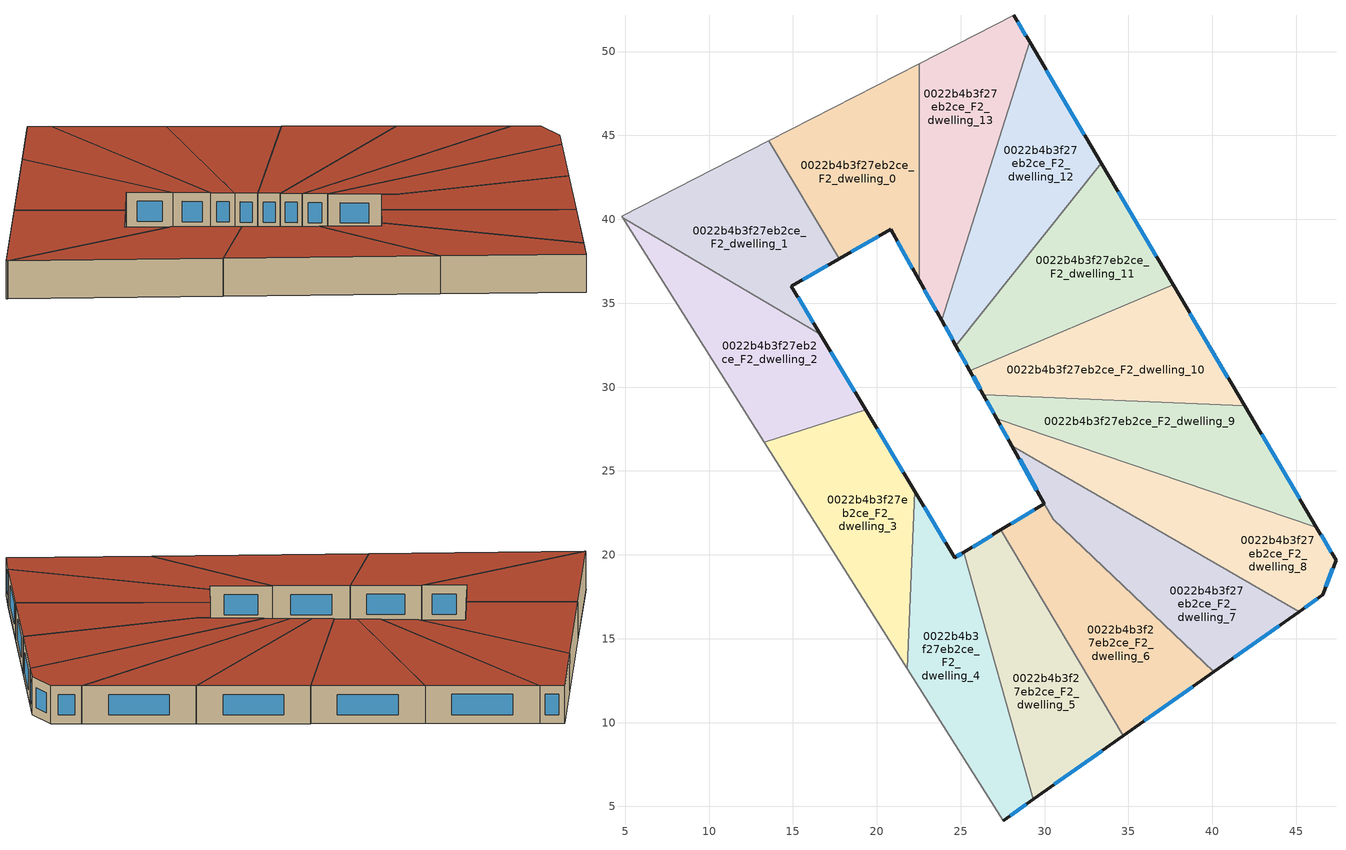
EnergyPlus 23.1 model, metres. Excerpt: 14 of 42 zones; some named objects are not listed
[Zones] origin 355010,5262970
0022b4b3f27eb2ce_F2_dwelling_0
 floor to 0022b4b3f27eb2ce_F1_dwelling_0 (EU_floor_Construction): 22.52,49.27 22.52,36.38 20.83,39.4 17.76,37.65 13.55,44.68 z6
 wall outside (EU_wall_Construction): 17.76,37.65 20.83,39.4 22.52,36.38 z6:9
 wall adiabatic (EU_wall_Construction): 22.52,49.27 13.55,44.68 z6:9
 wall to 0022b4b3f27eb2ce_F2_dwelling_1 (EU_wall_Construction): 13.55,44.68 17.76,37.65 z6:9
 wall to 0022b4b3f27eb2ce_F2_dwelling_13 (EU_wall_Construction): 22.52,36.38 22.52,49.27 z6:9
 window (EU_Window_Construction): 21.22,38.69 22.12,37.09 / 18.48,38.06 20.11,38.99 z6.7:8.3
 roof outside (EU_roof_Construction): 22.52,36.38 22.52,49.27 13.55,44.68 17.76,37.65 20.83,39.4 z9
0022b4b3f27eb2ce_F2_dwelling_1
 floor to 0022b4b3f27eb2ce_F1_dwelling_1 (EU_floor_Construction): 13.55,44.68 17.76,37.65 14.9,36.02 16.62,33.16 4.85,40.08 4.78,40.2 z6
 wall outside (EU_wall_Construction): 16.62,33.16 14.9,36.02 17.76,37.65 z6:9
 wall adiabatic (EU_wall_Construction): 13.55,44.68 4.78,40.2 4.85,40.08 z6:9
 wall to 0022b4b3f27eb2ce_F2_dwelling_2 (EU_wall_Construction): 4.85,40.08 16.62,33.16 z6:9
 window (EU_Window_Construction): 15.57,36.4 17.09,37.26 / 16.22,33.83 15.31,35.35 z6.7:8.3
 roof outside (EU_roof_Construction): 16.62,33.16 14.9,36.02 17.76,37.65 13.55,44.68 4.78,40.2 4.85,40.08 z9
0022b4b3f27eb2ce_F2_dwelling_10
 floor to 0022b4b3f27eb2ce_F1_dwelling_10 (EU_floor_Construction): 37.66,36.1 41.94,28.87 26.35,29.53 25.55,30.97 z6
 wall outside (EU_wall_Construction): 25.55,30.97 26.35,29.53 / 41.94,28.87 37.66,36.1 z6:9
 wall to 0022b4b3f27eb2ce_F2_dwelling_11 (EU_wall_Construction): 37.66,36.1 25.55,30.97 z6:9
 wall to 0022b4b3f27eb2ce_F2_dwelling_9 (EU_wall_Construction): 26.35,29.53 41.94,28.87 z6:9
 window (EU_Window_Construction): 25.74,30.64 26.17,29.87 / 40.93,30.57 38.67,34.4 z6.7:8.3
 roof outside (EU_roof_Construction): 41.94,28.87 37.66,36.1 25.55,30.97 26.35,29.53 z9
0022b4b3f27eb2ce_F2_dwelling_11
 floor to 0022b4b3f27eb2ce_F1_dwelling_11 (EU_floor_Construction): 33.38,43.34 37.66,36.1 25.55,30.97 24.72,32.46 z6
 wall outside (EU_wall_Construction): 24.72,32.46 25.55,30.97 / 37.66,36.1 33.39,43.34 z6:9
 wall to 0022b4b3f27eb2ce_F2_dwelling_12 (EU_wall_Construction): 33.39,43.34 24.72,32.46 z6:9
 window (EU_Window_Construction): 24.91,32.11 25.35,31.32 / 36.66,37.8 34.39,41.64 z6.7:8.3
 roof outside (EU_roof_Construction): 37.66,36.1 33.39,43.34 24.72,32.46 25.55,30.97 z9
0022b4b3f27eb2ce_F2_dwelling_12
 floor to 0022b4b3f27eb2ce_F1_dwelling_12 (EU_floor_Construction): 29.1,50.58 33.38,43.34 24.72,32.46 23.87,33.97 z6
 wall outside (EU_wall_Construction): 23.87,33.97 24.72,32.46 / 33.39,43.34 29.1,50.58 z6:9
 wall to 0022b4b3f27eb2ce_F2_dwelling_13 (EU_wall_Construction): 29.1,50.58 23.87,33.97 z6:9
 window (EU_Window_Construction): 24.07,33.62 24.52,32.81 / 32.38,45.04 30.11,48.88 z6.7:8.3
 roof outside (EU_roof_Construction): 24.72,32.46 33.39,43.34 29.1,50.58 23.87,33.97 z9
0022b4b3f27eb2ce_F2_dwelling_13
 floor to 0022b4b3f27eb2ce_F1_dwelling_13 (EU_floor_Construction): 28.17,52.16 29.1,50.58 23.87,33.97 22.52,36.38 22.52,49.27 z6
 wall outside (EU_wall_Construction): 22.52,36.38 23.87,33.97 / 29.1,50.58 28.17,52.16 z6:9
 wall adiabatic (EU_wall_Construction): 28.17,52.16 22.52,49.27 z6:9
 window (EU_Window_Construction): 22.83,35.81 23.55,34.54 / 28.88,50.95 28.39,51.79 z6.7:8.3
 roof outside (EU_roof_Construction): 23.87,33.97 29.1,50.58 28.17,52.16 22.52,49.27 22.52,36.38 z9
0022b4b3f27eb2ce_F2_dwelling_2
 floor to 0022b4b3f27eb2ce_F1_dwelling_2 (EU_floor_Construction): 16.62,33.16 19.33,28.66 13.29,26.71 4.85,40.08 z6
 wall outside (EU_wall_Construction): 19.33,28.66 16.62,33.16 z6:9
 wall adiabatic (EU_wall_Construction): 4.85,40.08 13.29,26.71 z6:9
 wall to 0022b4b3f27eb2ce_F2_dwelling_3 (EU_wall_Construction): 13.29,26.71 19.33,28.66 z6:9
 window (EU_Window_Construction): 18.7,29.72 17.26,32.1 z6.7:8.3
 roof outside (EU_roof_Construction): 19.33,28.66 16.62,33.16 4.85,40.08 13.29,26.71 z9
0022b4b3f27eb2ce_F2_dwelling_3
 floor to 0022b4b3f27eb2ce_F1_dwelling_3 (EU_floor_Construction): 19.33,28.66 22.27,23.79 21.82,13.2 13.29,26.71 z6
 wall outside (EU_wall_Construction): 22.27,23.79 19.33,28.66 z6:9
 wall adiabatic (EU_wall_Construction): 13.29,26.71 21.82,13.2 z6:9
 wall to 0022b4b3f27eb2ce_F2_dwelling_4 (EU_wall_Construction): 21.82,13.2 22.27,23.79 z6:9
 window (EU_Window_Construction): 21.58,24.93 20.02,27.52 z6.7:8.3
 roof outside (EU_roof_Construction): 21.82,13.2 22.27,23.79 19.33,28.66 13.29,26.71 z9
0022b4b3f27eb2ce_F2_dwelling_4
 floor to 0022b4b3f27eb2ce_F1_dwelling_4 (EU_floor_Construction): 25.19,20.16 29.32,5.42 27.52,4.16 21.82,13.2 22.27,23.79 24.65,19.83 z6
 wall outside (EU_wall_Construction): 25.19,20.16 24.65,19.83 22.27,23.79 / 27.53,4.16 29.32,5.42 z6:9
 wall adiabatic (EU_wall_Construction): 21.82,13.2 27.53,4.16 z6:9
 wall to 0022b4b3f27eb2ce_F2_dwelling_5 (EU_wall_Construction): 29.32,5.42 25.19,20.16 z6:9
 window (EU_Window_Construction): 24.09,20.76 22.83,22.86 / 25.06,20.08 24.78,19.91 / 27.95,4.46 28.9,5.13 z6.7:8.3
 roof outside (EU_roof_Construction): 29.32,5.42 25.19,20.16 24.65,19.83 22.27,23.79 21.82,13.2 27.53,4.16 z9
0022b4b3f27eb2ce_F2_dwelling_5
 floor to 0022b4b3f27eb2ce_F1_dwelling_5 (EU_floor_Construction): 27.4,21.48 34.69,9.21 29.32,5.42 25.19,20.16 z6
 wall outside (EU_wall_Construction): 27.4,21.48 25.19,20.16 / 29.32,5.42 34.69,9.21 z6:9
 wall to 0022b4b3f27eb2ce_F2_dwelling_6 (EU_wall_Construction): 34.69,9.21 27.39,21.48 z6:9
 window (EU_Window_Construction): 26.88,21.17 25.71,20.47 / 30.58,6.31 33.43,8.33 z6.7:8.3
 roof outside (EU_roof_Construction): 34.69,9.21 27.4,21.48 25.19,20.16 29.32,5.42 z9
0022b4b3f27eb2ce_F2_dwelling_6
 floor to 0022b4b3f27eb2ce_F1_dwelling_6 (EU_floor_Construction): 30.51,22.12 40.1,13.04 34.69,9.21 27.4,21.48 29.99,23.05 z6
 wall outside (EU_wall_Construction): 34.69,9.21 40.1,13.04 / 29.99,23.05 27.4,21.48 z6:9
 wall to 0022b4b3f27eb2ce_F2_dwelling_7 (EU_wall_Construction): 40.1,13.04 30.51,22.12 29.99,23.05 z6:9
 window (EU_Window_Construction): 35.96,10.11 38.83,12.14 / 29.38,22.68 28,21.85 z6.7:8.3
 roof outside (EU_roof_Construction): 40.1,13.04 30.51,22.12 29.99,23.05 27.4,21.48 34.69,9.21 z9
0022b4b3f27eb2ce_F2_dwelling_7
 floor to 0022b4b3f27eb2ce_F1_dwelling_7 (EU_floor_Construction): 45.17,16.62 40.1,13.04 30.51,22.12 28.06,26.5 z6
 wall outside (EU_wall_Construction): 40.1,13.04 45.17,16.62 / 28.06,26.5 29.99,23.05 z6:9
 wall to 0022b4b3f27eb2ce_F2_dwelling_8 (EU_wall_Construction): 45.17,16.62 28.06,26.5 z6:9
 window (EU_Window_Construction): 41.29,13.88 43.98,15.78 / 28.51,25.69 29.53,23.86 z6.7:8.3
 roof outside (EU_roof_Construction): 45.17,16.62 28.06,26.5 30.51,22.12 40.1,13.04 z9
0022b4b3f27eb2ce_F2_dwelling_8
 floor to 0022b4b3f27eb2ce_F1_dwelling_8 (EU_floor_Construction): 46.21,21.65 47.37,19.68 46.57,17.61 45.17,16.62 28.06,26.5 27.15,28.12 z6
 wall outside (EU_wall_Construction): 27.15,28.12 28.06,26.5 / 45.17,16.62 46.58,17.61 47.37,19.68 46.21,21.65 z6:9
 wall to 0022b4b3f27eb2ce_F2_dwelling_9 (EU_wall_Construction): 46.21,21.65 27.15,28.12 z6:9
 window (EU_Window_Construction): 27.36,27.74 27.84,26.88 / 47.1,20.14 46.48,21.19 / 46.76,18.1 47.19,19.19 / 45.5,16.85 46.25,17.38 z6.7:8.3
 roof outside (EU_roof_Construction): 46.58,17.61 47.37,19.68 46.21,21.65 27.15,28.12 28.06,26.5 45.17,16.62 z9
0022b4b3f27eb2ce_F2_dwelling_9
 floor to 0022b4b3f27eb2ce_F1_dwelling_9 (EU_floor_Construction): 41.94,28.87 46.21,21.65 27.15,28.12 26.35,29.53 z6
 wall outside (EU_wall_Construction): 26.35,29.53 27.15,28.12 / 46.21,21.65 41.94,28.87 z6:9
 window (EU_Window_Construction): 26.54,29.2 26.96,28.45 / 45.21,23.35 42.94,27.18 z6.7:8.3
 roof outside (EU_roof_Construction): 46.21,21.65 41.94,28.87 26.35,29.53 27.15,28.12 z9
[Building]
EU S2 Campaign: North Axis=0; Terrain=City; Solar Distribution=FullExterior
[Site:Location]
Budapest.Ferenc.Liszt.Intl.AP: Latitude=47.437; Longitude=19.256; Time Zone=1; Elevation=185
[SizingPeriod:WeatherFileDays]
AnnualSizingPeriod: Begin Month=1; Begin Day of Month=1; End Month=12; End Day of Month=31; Day of Week for Start Day=Monday; Use Weather File Daylight Saving Period=No; Use Weather File Rain and Snow Indicators=No
[MATERIAL]
EU_InternalMass_Material: Roughness=MediumRough; Thickness=0.1; Conductivity=1; Density=1800; Specific Heat=900; Thermal Absorptance=0.9; Solar Absorptance=0.7; Visible Absorptance=0.7
[MATERIAL:NOMASS] Roughness=MediumRough; Thermal Absorptance=0.9; Solar Absorptance=0.7; Visible Absorptance=0.7
Name | Thermal Resistance
EU_wall_NoMass | 0.832559
EU_roof_NoMass | 1.39638
EU_floor_NoMass | 0.872794
[WINDOWMATERIAL:SIMPLEGLAZINGSYSTEM]
EU_Window_SimpleGlazing: UFactor=2.79869; Solar Heat Gain Coefficient=0.75; Visible Transmittance=0.75
[CONSTRUCTION]
EU_wall_Construction: EU_wall_NoMass
EU_roof_Construction: EU_roof_NoMass
EU_floor_Construction: EU_floor_NoMass
EU_Window_Construction: EU_Window_SimpleGlazing
EU_InternalMass_Construction: EU_InternalMass_Material
[ZONE] Type=1; Multiplier=1; Ceiling Height=autocalculate; Floor Area=autocalculate; Part of Total Floor Area=Yes
Name | Volume
0022b4b3f27eb2ce_F2_dwelling_0 | 197.228
0022b4b3f27eb2ce_F2_dwelling_1 | 197.23
0022b4b3f27eb2ce_F2_dwelling_10 | 197.212
0022b4b3f27eb2ce_F2_dwelling_11 | 197.27
0022b4b3f27eb2ce_F2_dwelling_12 | 197.209
0022b4b3f27eb2ce_F2_dwelling_13 | 197.229
0022b4b3f27eb2ce_F2_dwelling_2 | 197.227
0022b4b3f27eb2ce_F2_dwelling_3; 0022b4b3f27eb2ce_F2_dwelling_4 | 197.217
0022b4b3f27eb2ce_F2_dwelling_5 | 197.205
0022b4b3f27eb2ce_F2_dwelling_6 | 197.762
0022b4b3f27eb2ce_F2_dwelling_7 | 196.694
0022b4b3f27eb2ce_F2_dwelling_8 | 197.25
0022b4b3f27eb2ce_F2_dwelling_9 | 197.247
[INTERNALMASS] Construction=EU_InternalMass_Construction
Name | Zone or ZoneList | Surface Area
0022b4b3f27eb2ce_F2_dwelling_0_EU_InternalMass | 0022b4b3f27eb2ce_F2_dwelling_0 | 65.7428
0022b4b3f27eb2ce_F2_dwelling_1_EU_InternalMass | 0022b4b3f27eb2ce_F2_dwelling_1 | 65.7434
0022b4b3f27eb2ce_F2_dwelling_2_EU_InternalMass | 0022b4b3f27eb2ce_F2_dwelling_2 | 65.7423
0022b4b3f27eb2ce_F2_dwelling_3_EU_InternalMass | 0022b4b3f27eb2ce_F2_dwelling_3 | 65.7389
0022b4b3f27eb2ce_F2_dwelling_4_EU_InternalMass | 0022b4b3f27eb2ce_F2_dwelling_4 | 65.7392
0022b4b3f27eb2ce_F2_dwelling_5_EU_InternalMass | 0022b4b3f27eb2ce_F2_dwelling_5 | 65.7348
0022b4b3f27eb2ce_F2_dwelling_6_EU_InternalMass | 0022b4b3f27eb2ce_F2_dwelling_6 | 65.9202
0022b4b3f27eb2ce_F2_dwelling_7_EU_InternalMass | 0022b4b3f27eb2ce_F2_dwelling_7 | 65.5609
0022b4b3f27eb2ce_F2_dwelling_8_EU_InternalMass | 0022b4b3f27eb2ce_F2_dwelling_8 | 65.75
0022b4b3f27eb2ce_F2_dwelling_9_EU_InternalMass | 0022b4b3f27eb2ce_F2_dwelling_9 | 65.7491
0022b4b3f27eb2ce_F2_dwelling_10_EU_InternalMass | 0022b4b3f27eb2ce_F2_dwelling_10 | 65.7371
0022b4b3f27eb2ce_F2_dwelling_11_EU_InternalMass | 0022b4b3f27eb2ce_F2_dwelling_11 | 65.7566
0022b4b3f27eb2ce_F2_dwelling_12_EU_InternalMass | 0022b4b3f27eb2ce_F2_dwelling_12 | 65.7362
0022b4b3f27eb2ce_F2_dwelling_13_EU_InternalMass | 0022b4b3f27eb2ce_F2_dwelling_13 | 65.7433
[OTHEREQUIPMENT] Fuel Type=Electricity; Design Level Calculation Method=Watts/Area; Power per Zone Floor Area=1; Fraction Latent=0; Fraction Radiant=0; Fraction Lost=0; Carbon Dioxide Generation Rate=0; EndUse Subcategory=EU_Step8_InternalGains
Name | Zone or ZoneList or Space or SpaceList | Schedule
EU_Step8_InternalGain_0022b4b3f27eb2ce_F2_dwelling_0_f000 | 0022b4b3f27eb2ce_F2_dwelling_0 | EU_Step8_GainSchedule_0022b4b3f27eb2ce_F2_dwelling_0_f000
EU_Step8_InternalGain_0022b4b3f27eb2ce_F2_dwelling_1_f000 | 0022b4b3f27eb2ce_F2_dwelling_1 | EU_Step8_GainSchedule_0022b4b3f27eb2ce_F2_dwelling_1_f000
EU_Step8_InternalGain_0022b4b3f27eb2ce_F2_dwelling_2_f000 | 0022b4b3f27eb2ce_F2_dwelling_2 | EU_Step8_GainSchedule_0022b4b3f27eb2ce_F2_dwelling_2_f000
EU_Step8_InternalGain_0022b4b3f27eb2ce_F2_dwelling_3_f000 | 0022b4b3f27eb2ce_F2_dwelling_3 | EU_Step8_GainSchedule_0022b4b3f27eb2ce_F2_dwelling_3_f000
EU_Step8_InternalGain_0022b4b3f27eb2ce_F2_dwelling_4_f000 | 0022b4b3f27eb2ce_F2_dwelling_4 | EU_Step8_GainSchedule_0022b4b3f27eb2ce_F2_dwelling_4_f000
EU_Step8_InternalGain_0022b4b3f27eb2ce_F2_dwelling_5_f000 | 0022b4b3f27eb2ce_F2_dwelling_5 | EU_Step8_GainSchedule_0022b4b3f27eb2ce_F2_dwelling_5_f000
EU_Step8_InternalGain_0022b4b3f27eb2ce_F2_dwelling_6_f000 | 0022b4b3f27eb2ce_F2_dwelling_6 | EU_Step8_GainSchedule_0022b4b3f27eb2ce_F2_dwelling_6_f000
EU_Step8_InternalGain_0022b4b3f27eb2ce_F2_dwelling_7_f000 | 0022b4b3f27eb2ce_F2_dwelling_7 | EU_Step8_GainSchedule_0022b4b3f27eb2ce_F2_dwelling_7_f000
EU_Step8_InternalGain_0022b4b3f27eb2ce_F2_dwelling_8_f000 | 0022b4b3f27eb2ce_F2_dwelling_8 | EU_Step8_GainSchedule_0022b4b3f27eb2ce_F2_dwelling_8_f000
EU_Step8_InternalGain_0022b4b3f27eb2ce_F2_dwelling_9_f000 | 0022b4b3f27eb2ce_F2_dwelling_9 | EU_Step8_GainSchedule_0022b4b3f27eb2ce_F2_dwelling_9_f000
EU_Step8_InternalGain_0022b4b3f27eb2ce_F2_dwelling_10_f000 | 0022b4b3f27eb2ce_F2_dwelling_10 | EU_Step8_GainSchedule_0022b4b3f27eb2ce_F2_dwelling_10_f000
EU_Step8_InternalGain_0022b4b3f27eb2ce_F2_dwelling_11_f000 | 0022b4b3f27eb2ce_F2_dwelling_11 | EU_Step8_GainSchedule_0022b4b3f27eb2ce_F2_dwelling_11_f000
EU_Step8_InternalGain_0022b4b3f27eb2ce_F2_dwelling_12_f000 | 0022b4b3f27eb2ce_F2_dwelling_12 | EU_Step8_GainSchedule_0022b4b3f27eb2ce_F2_dwelling_12_f000
EU_Step8_InternalGain_0022b4b3f27eb2ce_F2_dwelling_13_f000 | 0022b4b3f27eb2ce_F2_dwelling_13 | EU_Step8_GainSchedule_0022b4b3f27eb2ce_F2_dwelling_13_f000
[ZONEVENTILATION:DESIGNFLOWRATE] Schedule=EU_AlwaysOn; Design Flow Rate Calculation Method=AirChanges/Hour; Air Changes per Hour=0.475469; Ventilation Type=Natural; Fan Pressure Rise=0; Fan Total Efficiency=1; Constant Term Coefficient=1; Temperature Term Coefficient=0; Velocity Term Coefficient=0; Velocity Squared Term Coefficient=0; Minimum Indoor Temperature=-100; Maximum Indoor Temperature=100; Delta Temperature=-100; Minimum Outdoor Temperature=-100; Maximum Outdoor Temperature=100; Maximum Wind Speed=40
Name | Zone or ZoneList or Space or SpaceList
EU_ConstantAir_0022b4b3f27eb2ce_F2_dwelling_0 | 0022b4b3f27eb2ce_F2_dwelling_0
EU_ConstantAir_0022b4b3f27eb2ce_F2_dwelling_1 | 0022b4b3f27eb2ce_F2_dwelling_1
EU_ConstantAir_0022b4b3f27eb2ce_F2_dwelling_2 | 0022b4b3f27eb2ce_F2_dwelling_2
EU_ConstantAir_0022b4b3f27eb2ce_F2_dwelling_3 | 0022b4b3f27eb2ce_F2_dwelling_3
EU_ConstantAir_0022b4b3f27eb2ce_F2_dwelling_4 | 0022b4b3f27eb2ce_F2_dwelling_4
EU_ConstantAir_0022b4b3f27eb2ce_F2_dwelling_5 | 0022b4b3f27eb2ce_F2_dwelling_5
EU_ConstantAir_0022b4b3f27eb2ce_F2_dwelling_6 | 0022b4b3f27eb2ce_F2_dwelling_6
EU_ConstantAir_0022b4b3f27eb2ce_F2_dwelling_7 | 0022b4b3f27eb2ce_F2_dwelling_7
EU_ConstantAir_0022b4b3f27eb2ce_F2_dwelling_8 | 0022b4b3f27eb2ce_F2_dwelling_8
EU_ConstantAir_0022b4b3f27eb2ce_F2_dwelling_9 | 0022b4b3f27eb2ce_F2_dwelling_9
EU_ConstantAir_0022b4b3f27eb2ce_F2_dwelling_10 | 0022b4b3f27eb2ce_F2_dwelling_10
EU_ConstantAir_0022b4b3f27eb2ce_F2_dwelling_11 | 0022b4b3f27eb2ce_F2_dwelling_11
EU_ConstantAir_0022b4b3f27eb2ce_F2_dwelling_12 | 0022b4b3f27eb2ce_F2_dwelling_12
EU_ConstantAir_0022b4b3f27eb2ce_F2_dwelling_13 | 0022b4b3f27eb2ce_F2_dwelling_13
[HVACTEMPLATE:ZONE:IDEALLOADSAIRSYSTEM] System Availability Schedule=EU_AlwaysOn; Maximum Heating Supply Air Temperature=50; Minimum Cooling Supply Air Temperature=13; Maximum Heating Supply Air Humidity Ratio=0.0156; Minimum Cooling Supply Air Humidity Ratio=0.0077; Heating Limit=NoLimit; Cooling Limit=NoLimit; Heating Availability Schedule=EU_AlwaysOn; Cooling Availability Schedule=EU_CoolingOff; Dehumidification Control Type=ConstantSensibleHeatRatio; Cooling Sensible Heat Ratio=0.7; Dehumidification Setpoint=60; Humidification Control Type=None; Humidification Setpoint=30; Outdoor Air Method=None; Outdoor Air Flow Rate per Person=0.00944; Outdoor Air Flow Rate per Zone Floor Area=0; Outdoor Air Flow Rate per Zone=0; Demand Controlled Ventilation Type=None; Outdoor Air Economizer Type=NoEconomizer; Heat Recovery Type=None; Sensible Heat Recovery Effectiveness=0.7; Latent Heat Recovery Effectiveness=0.65
Name | Template Thermostat
0022b4b3f27eb2ce_F2_dwelling_0 | EU_HeatOnly_0022b4b3f27eb2ce_F2_dwelling_0
0022b4b3f27eb2ce_F2_dwelling_1 | EU_HeatOnly_0022b4b3f27eb2ce_F2_dwelling_1
0022b4b3f27eb2ce_F2_dwelling_2 | EU_HeatOnly_0022b4b3f27eb2ce_F2_dwelling_2
0022b4b3f27eb2ce_F2_dwelling_3 | EU_HeatOnly_0022b4b3f27eb2ce_F2_dwelling_3
0022b4b3f27eb2ce_F2_dwelling_4 | EU_HeatOnly_0022b4b3f27eb2ce_F2_dwelling_4
0022b4b3f27eb2ce_F2_dwelling_5 | EU_HeatOnly_0022b4b3f27eb2ce_F2_dwelling_5
0022b4b3f27eb2ce_F2_dwelling_6 | EU_HeatOnly_0022b4b3f27eb2ce_F2_dwelling_6
0022b4b3f27eb2ce_F2_dwelling_7 | EU_HeatOnly_0022b4b3f27eb2ce_F2_dwelling_7
0022b4b3f27eb2ce_F2_dwelling_8 | EU_HeatOnly_0022b4b3f27eb2ce_F2_dwelling_8
0022b4b3f27eb2ce_F2_dwelling_9 | EU_HeatOnly_0022b4b3f27eb2ce_F2_dwelling_9
0022b4b3f27eb2ce_F2_dwelling_10 | EU_HeatOnly_0022b4b3f27eb2ce_F2_dwelling_10
0022b4b3f27eb2ce_F2_dwelling_11 | EU_HeatOnly_0022b4b3f27eb2ce_F2_dwelling_11
0022b4b3f27eb2ce_F2_dwelling_12 | EU_HeatOnly_0022b4b3f27eb2ce_F2_dwelling_12
0022b4b3f27eb2ce_F2_dwelling_13 | EU_HeatOnly_0022b4b3f27eb2ce_F2_dwelling_13
[SIZING:ZONE] Zone Cooling Design Supply Air Temperature Input Method=SupplyAirTemperature; Zone Cooling Design Supply Air Temperature=13; Zone Heating Design Supply Air Temperature Input Method=SupplyAirTemperature; Zone Heating Design Supply Air Temperature=50; Zone Cooling Design Supply Air Humidity Ratio=0.008; Zone Heating Design Supply Air Humidity Ratio=0.008; Cooling Design Air Flow Method=DesignDay; Cooling Design Air Flow Rate=0; Cooling Minimum Air Flow per Zone Floor Area=0.000762; Cooling Minimum Air Flow=0; Cooling Minimum Air Flow Fraction=0.2; Heating Design Air Flow Method=DesignDay; Heating Design Air Flow Rate=0; Heating Maximum Air Flow per Zone Floor Area=0.002032; Heating Maximum Air Flow=0.141576; Heating Maximum Air Flow Fraction=0.3; Account for Dedicated Outdoor Air System=No; Dedicated Outdoor Air System Control Strategy=NeutralSupplyAir; Dedicated Outdoor Air Low Setpoint Temperature for Design=autosize; Dedicated Outdoor Air High Setpoint Temperature for Design=autosize; Zone Load Sizing Method=Sensible Load Only No Latent Load; Zone Latent Cooling Design Supply Air Humidity Ratio Input Method=HumidityRatioDifference; Zone Cooling Design Supply Air Humidity Ratio Difference=0.005; Zone Latent Heating Design Supply Air Humidity Ratio Input Method=HumidityRatioDifference; Zone Humidification Design Supply Air Humidity Ratio Difference=0.005
0022b4b3f27eb2ce_F2_dwelling_0; 0022b4b3f27eb2ce_F2_dwelling_1; 0022b4b3f27eb2ce_F2_dwelling_2; 0022b4b3f27eb2ce_F2_dwelling_3; 0022b4b3f27eb2ce_F2_dwelling_4; 0022b4b3f27eb2ce_F2_dwelling_5; 0022b4b3f27eb2ce_F2_dwelling_6; 0022b4b3f27eb2ce_F2_dwelling_7; 0022b4b3f27eb2ce_F2_dwelling_8; 0022b4b3f27eb2ce_F2_dwelling_9; 0022b4b3f27eb2ce_F2_dwelling_10; 0022b4b3f27eb2ce_F2_dwelling_11; 0022b4b3f27eb2ce_F2_dwelling_12; 0022b4b3f27eb2ce_F2_dwelling_13
[SCHEDULE:CONSTANT]
Name | Hourly Value
EU_AlwaysOn | 1
EU_CoolingOff | 0
[SCHEDULE:FILE] Column Number=1; Rows to Skip at Top=0; Number of Hours of Data=8760; Column Separator=Comma; Interpolate to Timestep=No; Minutes per Item=60; Adjust Schedule for Daylight Savings=Yes
Name | File
EU_Step8_GainSchedule_0022b4b3f27eb2ce_F2_dwelling_0_f000 | ../../schedules/0022b4b3f27eb2ce/0022b4b3f27eb2ce_F2_dwelling_0_f000_gain.csv
EU_Step8_GainSchedule_0022b4b3f27eb2ce_F2_dwelling_1_f000 | ../../schedules/0022b4b3f27eb2ce/0022b4b3f27eb2ce_F2_dwelling_1_f000_gain.csv
EU_Step8_GainSchedule_0022b4b3f27eb2ce_F2_dwelling_2_f000 | ../../schedules/0022b4b3f27eb2ce/0022b4b3f27eb2ce_F2_dwelling_2_f000_gain.csv
EU_Step8_GainSchedule_0022b4b3f27eb2ce_F2_dwelling_3_f000 | ../../schedules/0022b4b3f27eb2ce/0022b4b3f27eb2ce_F2_dwelling_3_f000_gain.csv
EU_Step8_GainSchedule_0022b4b3f27eb2ce_F2_dwelling_4_f000 | ../../schedules/0022b4b3f27eb2ce/0022b4b3f27eb2ce_F2_dwelling_4_f000_gain.csv
EU_Step8_GainSchedule_0022b4b3f27eb2ce_F2_dwelling_5_f000 | ../../schedules/0022b4b3f27eb2ce/0022b4b3f27eb2ce_F2_dwelling_5_f000_gain.csv
EU_Step8_GainSchedule_0022b4b3f27eb2ce_F2_dwelling_6_f000 | ../../schedules/0022b4b3f27eb2ce/0022b4b3f27eb2ce_F2_dwelling_6_f000_gain.csv
EU_Step8_GainSchedule_0022b4b3f27eb2ce_F2_dwelling_7_f000 | ../../schedules/0022b4b3f27eb2ce/0022b4b3f27eb2ce_F2_dwelling_7_f000_gain.csv
EU_Step8_GainSchedule_0022b4b3f27eb2ce_F2_dwelling_8_f000 | ../../schedules/0022b4b3f27eb2ce/0022b4b3f27eb2ce_F2_dwelling_8_f000_gain.csv
EU_Step8_GainSchedule_0022b4b3f27eb2ce_F2_dwelling_9_f000 | ../../schedules/0022b4b3f27eb2ce/0022b4b3f27eb2ce_F2_dwelling_9_f000_gain.csv
EU_Step8_GainSchedule_0022b4b3f27eb2ce_F2_dwelling_10_f000 | ../../schedules/0022b4b3f27eb2ce/0022b4b3f27eb2ce_F2_dwelling_10_f000_gain.csv
EU_Step8_GainSchedule_0022b4b3f27eb2ce_F2_dwelling_11_f000 | ../../schedules/0022b4b3f27eb2ce/0022b4b3f27eb2ce_F2_dwelling_11_f000_gain.csv
EU_Step8_GainSchedule_0022b4b3f27eb2ce_F2_dwelling_12_f000 | ../../schedules/0022b4b3f27eb2ce/0022b4b3f27eb2ce_F2_dwelling_12_f000_gain.csv
EU_Step8_GainSchedule_0022b4b3f27eb2ce_F2_dwelling_13_f000 | ../../schedules/0022b4b3f27eb2ce/0022b4b3f27eb2ce_F2_dwelling_13_f000_gain.csv
